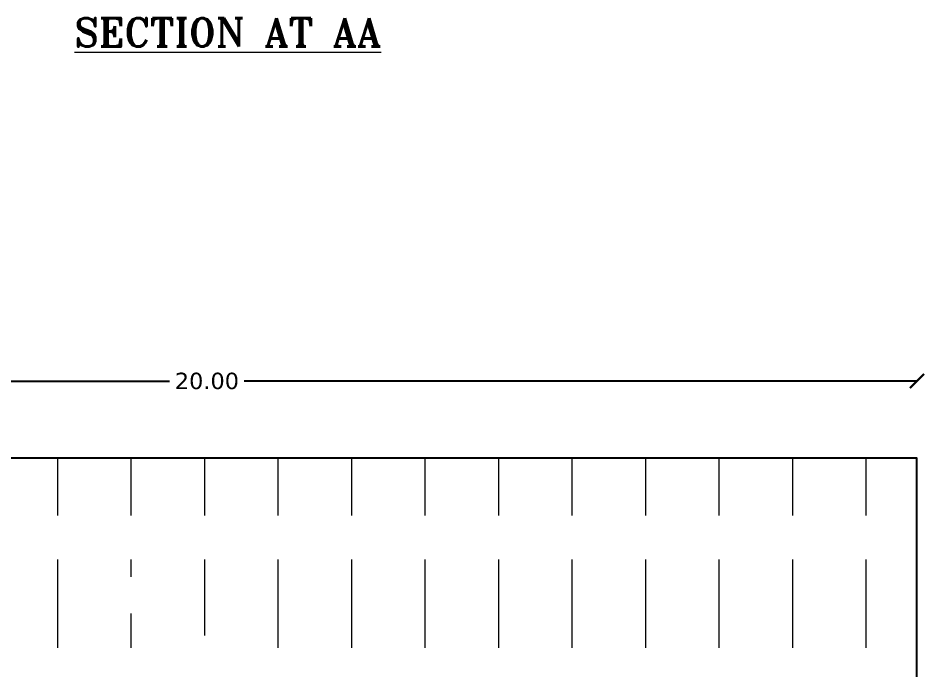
# Model space of a CAD drawing. Header units: metres. Extents: x 1610 to 5629, y 732 to 3974.
# Drawn here: x 1804 to 1816.77, y 884.57 to 893.74 of the extents above; entities that cross this region are included whole.
import ezdxf
from ezdxf.enums import TextEntityAlignment as Align

# ---------------------------------------------------------------- set-up
doc = ezdxf.new("R2010")
doc.units = ezdxf.units.M
doc.header["$MEASUREMENT"] = 0
doc.header["$PDMODE"] = 2
doc.header["$PDSIZE"] = 50
doc.layers.get('0').update_dxf_attribs({"lineweight": 0})
doc.layers.get('Defpoints').update_dxf_attribs({"lineweight": 0})
doc.layers.add('BLK_1_FLR_1_ROOF_AREA', color=54, linetype='Continuous')
doc.styles.get("Standard").update_dxf_attribs({"font": 'verdana.ttf', "height": 0.23})
doc.styles.add('STYLE2', font='romant.shx', dxfattribs={"width": 0.8, "height": 4})
doc.dimstyles.new('Copy(2) of Standard2', dxfattribs={"dimtxt": 1, "dimasz": 0.2, "dimexe": 0.18, "dimexo": 0.0625, "dimgap": 0.09, "dimtad": 0, "dimzin": 0, "dimdsep": 46, "dimtxsty": 'Standard', "dimblk": 'ARCHTICK', "dimcen": 0.09, "dimse1": 1, "dimse2": 1, "dimadec": 3, "dimazin": 0, "dimtfac": 1, "dimtofl": 0, "dimtmove": 0, "dimatfit": 3, "dimfxl": 0, "dimtolj": 1, "dimtzin": 0, "dimarcsym": 0})

# ---------------------------------------------------------------- blocks, each defined once
blk = doc.blocks.new('_ArchTick')
at = {"color": 0, "linetype": 'ByBlock', "const_width": 0.15}
blk.add_lwpolyline([(-0.5, -0.5), (0.5, 0.5)], dxfattribs=at)
blk = doc.blocks.new('*D42')
at = {"color": 0, "lineweight": -2}
for p, q in [((1796.658, 888.633), (1806.132, 888.633)), ((1816.658, 888.633), (1807.185, 888.633))]:
    blk.add_line(p, q, dxfattribs=at)
at = {"layer": 'Defpoints', "color": 0}
for p in [(1816.658, 888.633), (1796.658, 887.548), (1816.658, 887.548)]:
    blk.add_point(p, dxfattribs=at)
at = {"color": 0, "lineweight": -2, "xscale": 0.2, "yscale": 0.2, "zscale": 0.2, "rotation": 180}
blk.add_blockref('_ArchTick', (1796.658, 888.633), dxfattribs=at)
at = {"color": 0, "lineweight": -2, "xscale": 0.2, "yscale": 0.2, "zscale": 0.2}
blk.add_blockref('_ArchTick', (1816.658, 888.633), dxfattribs=at)
at = {"color": 0, "insert": (1806.658, 888.633), "char_height": 0.23, "attachment_point": 5}
blk.add_mtext('\\A1;20.00', dxfattribs=at)
blk = doc.blocks.new('*D53')
at = {"color": 0, "lineweight": -2}
for p, q in [((1796.658, 888.633), (1806.132, 888.633)), ((1816.658, 888.633), (1807.185, 888.633))]:
    blk.add_line(p, q, dxfattribs=at)
at = {"layer": 'Defpoints', "color": 0}
for p in [(1816.658, 888.633), (1796.658, 887.548), (1816.658, 887.548)]:
    blk.add_point(p, dxfattribs=at)
at = {"color": 0, "lineweight": -2, "xscale": 0.2, "yscale": 0.2, "zscale": 0.2, "rotation": 180}
blk.add_blockref('_ArchTick', (1796.658, 888.633), dxfattribs=at)
at = {"color": 0, "lineweight": -2, "xscale": 0.2, "yscale": 0.2, "zscale": 0.2}
blk.add_blockref('_ArchTick', (1816.658, 888.633), dxfattribs=at)
at = {"color": 0, "insert": (1806.658, 888.633), "char_height": 0.23, "attachment_point": 5}
blk.add_mtext('\\A1;20.00', dxfattribs=at)

msp = doc.modelspace()

# ---------------------------------------------------------------- linework, layer by layer
at = {"color": 7}
for p, q in [((1806.139, 887.548), (1804.403, 887.548)), ((1804.557, 886.741), (1804.557, 887.548)), ((1805.592, 886.741), (1805.592, 887.548)), ((1809.816, 887.548), (1806.139, 887.548)), ((1806.627, 886.741), (1806.627, 887.548)), ((1807.662, 886.741), (1807.662, 887.548)), ((1808.698, 886.741), (1808.698, 887.548)), ((1809.733, 886.741), (1809.733, 887.548)), ((1810.149, 887.548), (1809.816, 887.548)), ((1810.118, 887.548), (1811.134, 887.548)), ((1810.768, 886.741), (1810.768, 887.548)), ((1811.427, 887.548), (1810.891, 887.548)), ((1811.803, 886.741), (1811.803, 887.548)), ((1812.838, 886.741), (1812.838, 887.548)), ((1813.873, 886.741), (1813.873, 887.548)), ((1814.909, 886.741), (1814.909, 887.548)), ((1815.944, 886.741), (1815.944, 887.548)), ((1804.557, 884.877), (1804.557, 886.119)), ((1805.592, 885.875), (1805.592, 886.119)), ((1806.627, 885.052), (1806.627, 886.119)), ((1807.662, 884.877), (1807.662, 886.119)), ((1808.698, 884.877), (1808.698, 886.119)), ((1809.733, 884.877), (1809.733, 886.119)), ((1810.768, 884.877), (1810.768, 886.119)), ((1811.803, 884.877), (1811.803, 886.119)), ((1812.838, 884.877), (1812.838, 886.119)), ((1813.873, 884.877), (1813.873, 886.119)), ((1814.909, 884.877), (1814.909, 886.119)), ((1815.944, 884.877), (1815.944, 886.119)), ((1805.592, 884.877), (1805.592, 885.362))]:
    msp.add_line(p, q, dxfattribs=at)
msp.add_lwpolyline([(1816.658, 841.548), (1816.658, 887.548), (1796.658, 887.548), (1796.658, 841.548)], close=True, dxfattribs=at)
at = {"layer": 'BLK_1_FLR_1_ROOF_AREA'}
msp.add_lwpolyline([(1796.658, 841.548), (1816.658, 841.548), (1816.658, 887.548), (1796.658, 887.548)], close=True, dxfattribs=at)

# ---------------------------------------------------------------- texts
at = {"color": 7, "style": 'STYLE2'}
msp.add_text('%%USECTION AT AA', height=0.4, dxfattribs=at).set_placement((1806.954, 893.342), align=Align.CENTER)

# ---------------------------------------------------------------- dimensions: what is measured, and where the dimension line sits
at = {"color": 7}
for picture in ['*D42', '*D53']:
    dim = msp.add_aligned_dim(p1=(1796.658, 887.548), p2=(1816.658, 887.548), distance=1.085, dimstyle='Copy(2) of Standard2', dxfattribs=at)
    dim.commit()
    dim.dimension.update_dxf_attribs({"geometry": picture, "text_midpoint": (1806.658, 888.633)})

doc.saveas('drawing.dxf')
